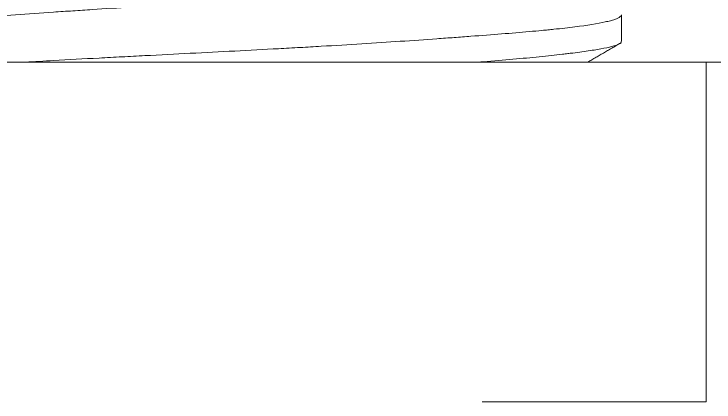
# Model space of a CAD drawing. Extents: x 8168 to 8762, y -18192 to -17772.
# Drawn here: x 8516.954 to 8521.076, y -18084.441 to -18082.157 of the extents above; entities that cross this region are included whole.
import ezdxf

# ---------------------------------------------------------------- set-up
doc = ezdxf.new("R2010")
doc.units = 0
doc.header["$MEASUREMENT"] = 0
doc.linetypes.add('CENTER', pattern=[47.5, 22, -8.5, 8.5, -8.5])
doc.linetypes.add('HIDDEN2', pattern=[4.762499999999999, 3.175, -1.5875])
doc.layers.add('1', color=4, linetype='HIDDEN2')

msp = doc.modelspace()

# ---------------------------------------------------------------- linework, layer by layer
at = {"layer": '1', "color": 1, "linetype": 'CENTER', "lineweight": 13}
msp.add_line((8517.493299105543, -18057.09908554821, 1.042051619917939e-09), (8517.493299105543, -18129.94067204912, 1.042051619917939e-09), dxfattribs=at)
at = {"layer": '1', "color": 7, "linetype": 'Continuous', "lineweight": 18}
for p, q in [((8520.53029261833, -18082.31801733246, 1.042051619917939e-09), (8520.53029261833, -18082.16334602184, 1.042051619917939e-09)), ((8501.030292708285, -18082.44067204912, 1.042051619917939e-09), (8556.030292601143, -18082.44067204912, 1.042051619917939e-09)), ((8521.030287653848, -18084.44067204911, 1.042051619917939e-09), (8521.030287653848, -18082.44067204912, 1.042051619917939e-09))]:
    msp.add_line(p, q, dxfattribs=at)
for points, knots in [([(8515.048550054107, -18082.35494118203, 1.042051619917939e-09), (8515.052244714501, -18082.35306708421, 1.042051619917939e-09), (8515.056490686726, -18082.35120237672, 1.042051619917939e-09), (8515.085186865543, -18082.34005955613, 1.042051619917939e-09), (8515.122472265055, -18082.33090875932, 1.042051619917939e-09), (8515.198063765427, -18082.31674814381, 1.042051619917939e-09), (8515.226558103492, -18082.31196004779, 1.042051619917939e-09), (8515.274382149064, -18082.30463511722, 1.042051619917939e-09), (8515.291206818323, -18082.30216542007, 1.042051619917939e-09), (8515.326230948793, -18082.29722478675, 1.042051619917939e-09), (8515.34446117331, -18082.29474876235, 1.042051619917939e-09), (8515.439142913301, -18082.28234098481, 1.042051619917939e-09), (8515.526098219818, -18082.27230333474, 1.042051619917939e-09), (8515.648747761334, -18082.25986668588, 1.042051619917939e-09), (8515.673980935919, -18082.25738630257, 1.042051619917939e-09), (8515.725874899585, -18082.25245139438, 1.042051619917939e-09), (8515.752572463874, -18082.24999426403, 1.042051619917939e-09), (8515.834612555213, -18082.24269996498, 1.042051619917939e-09), (8515.89135567302, -18082.23797653734, 1.042051619917939e-09), (8516.067527647538, -18082.223967155, 1.042051619917939e-09), (8516.19285145564, -18082.21482746549, 1.042051619917939e-09), (8516.359414004239, -18082.20303579569, 1.042051619917939e-09), (8516.393225743168, -18082.20066027235, 1.042051619917939e-09), (8516.444705335898, -18082.19706307104, 1.042051619917939e-09), (8516.462014871628, -18082.19585679514, 1.042051619917939e-09), (8516.496747724992, -18082.19344172601, 1.042051619917939e-09), (8516.514174117403, -18082.19223270775, 1.042051619917939e-09), (8516.601602679822, -18082.18617808341, 1.042051619917939e-09), (8516.67249264356, -18082.18130228833, 1.042051619917939e-09), (8516.887929603809, -18082.16653674803, 1.042051619917939e-09), (8517.035219525405, -18082.15649021258, 1.042051619917939e-09), (8517.205152445302, -18082.14509385071, 1.042051619917939e-09), (8517.224093167972, -18082.14382667556, 1.042051619917939e-09), (8517.262094472304, -18082.14129165161, 1.042051619917939e-09), (8517.28117195964, -18082.14002269119, 1.042051619917939e-09), (8517.33830189728, -18082.13623557956, 1.042051619917939e-09), (8517.376332286325, -18082.13373174995, 1.042051619917939e-09), (8517.490258921029, -18082.12629947994, 1.042051619917939e-09), (8517.565992045964, -18082.12146710274, 1.042051619917939e-09), (8517.792546221044, -18082.10728998298, 1.042051619917939e-09), (8517.942722313064, -18082.09818135428, 1.042051619917939e-09), (8518.110622487011, -18082.08766441411, 1.042051619917939e-09), (8518.129260676043, -18082.08649249525, 1.042051619917939e-09), (8518.166314423417, -18082.08415197899, 1.042051619917939e-09), (8518.221633993879, -18082.08064166852, 1.042051619917939e-09), (8518.276178076387, -18082.07712516006, 1.042051619917939e-09), (8518.384246517528, -18082.07006742085, 1.042051619917939e-09), (8518.525622482086, -18082.06058882663, 1.042051619917939e-09), (8518.661620280323, -18082.050858228, 1.042051619917939e-09), (8518.761573271977, -18082.04345040283, 1.042051619917939e-09), (8518.794549536218, -18082.04096309193, 1.042051619917939e-09), (8518.859808130223, -18082.03595328943, 1.042051619917939e-09), (8518.892166203708, -18082.03342465089, 1.042051619917939e-09), (8519.050760793412, -18082.02081600906, 1.042051619917939e-09), (8519.168154906047, -18082.01077103071, 1.042051619917939e-09), (8519.330489640195, -18081.99621959489, 1.042051619917939e-09), (8519.382294561756, -18081.99147407715, 1.042051619917939e-09), (8519.456461100048, -18081.98440009282, 1.042051619917939e-09), (8519.480593359212, -18081.98204891491, 1.042051619917939e-09), (8519.52764617162, -18081.97734147347, 1.042051619917939e-09), (8519.550385196522, -18081.97500330687, 1.042051619917939e-09), (8519.660220156715, -18081.96334469999, 1.042051619917939e-09), (8519.7358287166, -18081.95409792529, 1.042051619917939e-09), (8519.83116052131, -18081.93976667967, 1.042051619917939e-09), (8519.859906208441, -18081.93491727658, 1.042051619917939e-09), (8519.898346411293, -18081.92750115692, 1.042051619917939e-09), (8519.910387420945, -18081.92500272503, 1.042051619917939e-09), (8519.93265806934, -18081.92000851264, 1.042051619917939e-09), (8519.942921295089, -18081.91750673144, 1.042051619917939e-09), (8519.989948303599, -18081.9049784277, 1.042051619917939e-09), (8520.013950519853, -18081.89487098033, 1.042051619917939e-09), (8520.026984528417, -18081.8824272227, 1.042051619917939e-09), (8520.029612159135, -18081.87871050871, 1.042051619917939e-09), (8520.030286892037, -18081.87503315756, 1.042051619917939e-09), (8520.03029255529, -18081.87380294245, 1.042051619917939e-09), (8520.03029258615, -18081.87379318343, 1.042051619917939e-09), (8520.030292602944, -18081.87378342466, 1.042051619917939e-09)], [0, 0, 0, 0, 0.01206555177346375, 0.01206555177346375, 0.07239374396619709, 0.07239374396619709, 0.1025578400625638, 0.1025578400625638, 0.1176398881107471, 0.1176398881107471, 0.1327219361589304, 0.1327219361589304, 0.1930501283516638, 0.1930501283516638, 0.2081321763998471, 0.2081321763998471, 0.2232142244480304, 0.2232142244480304, 0.2533783205444108, 0.2533783205444108, 0.3137065127371305, 0.3137065127371305, 0.3287885607853275, 0.3287885607853275, 0.3363295848094192, 0.3363295848094192, 0.3438706088335108, 0.3438706088335108, 0.3740347049298775, 0.3740347049298775, 0.4343628971226109, 0.4343628971226109, 0.4419039211467025, 0.4419039211467025, 0.4494449451707943, 0.4494449451707943, 0.4645269932189775, 0.4645269932189775, 0.4946910893153579, 0.4946910893153579, 0.5550192815080776, 0.5550192815080776, 0.5625603055321692, 0.5625603055321692, 0.5701013295562609, 0.5851833776044579, 0.5851833776044579, 0.6153474737008247, 0.6455115697971913, 0.6455115697971913, 0.6605936178453747, 0.6605936178453747, 0.675675665893558, 0.675675665893558, 0.7360038580862912, 0.7360038580862912, 0.7661679541826579, 0.7661679541826579, 0.7812500022308414, 0.7812500022308414, 0.7963320502790247, 0.7963320502790247, 0.856660242471758, 0.856660242471758, 0.8868243385681246, 0.8868243385681246, 0.9019063866163081, 0.9019063866163081, 0.9169884346644913, 0.9169884346644913, 0.9773166268572246, 0.9773166268572246, 0.992398674905408, 0.9999396989294996, 0.9999396989294996, 1, 1, 1, 1]), ([(8517.019728108504, -18082.44067204912, 1.042051619917939e-09), (8517.075221494617, -18082.43752673603, 1.042051619917939e-09), (8517.130936589761, -18082.43438430406, 1.042051619917939e-09), (8517.275460706158, -18082.4262902605, 1.042051619917939e-09), (8517.364604707962, -18082.42135850551, 1.042051619917939e-09), (8517.499173280374, -18082.41409143989, 1.042051619917939e-09), (8517.544171923279, -18082.41169342534, 1.042051619917939e-09), (8517.611887620726, -18082.40813363166, 1.042051619917939e-09), (8517.634508506011, -18082.4069518779, 1.042051619917939e-09), (8517.679595426313, -18082.40460820618, 1.042051619917939e-09), (8517.702088629772, -18082.4034448502, 1.042051619917939e-09), (8517.904078851223, -18082.39303708316, 1.042051619917939e-09), (8518.080459334746, -18082.3842045854, 1.042051619917939e-09), (8518.340344724433, -18082.37066688785, 1.042051619917939e-09), (8518.42618793465, -18082.36611087903, 1.042051619917939e-09), (8518.532483440034, -18082.36029942554, 1.042051619917939e-09), (8518.553692023052, -18082.35913139638, 1.042051619917939e-09), (8518.59600709621, -18082.35678264368, 1.042051619917939e-09), (8518.617133936026, -18082.35560075377, 1.042051619917939e-09), (8518.68005836738, -18082.35205151674, 1.042051619917939e-09), (8518.72148105191, -18082.34967608852, 1.042051619917939e-09), (8518.926007277536, -18082.3377406879, 1.042051619917939e-09), (8519.081409433338, -18082.32797943995, 1.042051619917939e-09), (8519.302346949713, -18082.31311879068, 1.042051619917939e-09), (8519.373953486127, -18082.30813397505, 1.042051619917939e-09), (8519.460837360066, -18082.30191420098, 1.042051619917939e-09), (8519.478103051946, -18082.30066942619, 1.042051619917939e-09), (8519.512219361508, -18082.2981937843, 1.042051619917939e-09), (8519.562800917223, -18082.2944991419, 1.042051619917939e-09), (8519.611622860792, -18082.29086824978, 1.042051619917939e-09), (8519.770513349724, -18082.2789434752, 1.042051619917939e-09), (8519.885398067756, -18082.26998241246, 1.042051619917939e-09), (8520.013708189963, -18082.25865445668, 1.042051619917939e-09), (8520.051045661923, -18082.25524819371, 1.042051619917939e-09), (8520.086623606494, -18082.25181112748, 1.042051619917939e-09), (8520.109947154782, -18082.24951099909, 1.042051619917939e-09), (8520.121425677115, -18082.24835506323, 1.042051619917939e-09), (8520.177607524782, -18082.24257091064, 1.042051619917939e-09), (8520.218690316733, -18082.23792833836, 1.042051619917939e-09), (8520.330709243943, -18082.22383556303, 1.042051619917939e-09), (8520.390502658003, -18082.21419998337, 1.042051619917939e-09), (8520.44646820764, -18082.20178461082, 1.042051619917939e-09), (8520.456715526325, -18082.19928462483, 1.042051619917939e-09), (8520.475285383469, -18082.19425571384, 1.042051619917939e-09), (8520.483606629074, -18082.19172516993, 1.042051619917939e-09), (8520.505425941417, -18082.18417917018, 1.042051619917939e-09), (8520.515888443359, -18082.1791829, 1.042051619917939e-09), (8520.527661495602, -18082.17025505059, 1.042051619917939e-09), (8520.530301145798, -18082.16629977874, 1.042051619917939e-09), (8520.530293145393, -18082.16242713028, 1.042051619917939e-09)], [0.4266675883528532, 0.4266675883528532, 0.4266675883528532, 0.4266675883528532, 0.4452817508785998, 0.4452817508785998, 0.4747628435020885, 0.4747628435020885, 0.489503389813833, 0.489503389813833, 0.4968736629697051, 0.4968736629697051, 0.5042439361255773, 0.5042439361255773, 0.5632061213725549, 0.5632061213725549, 0.5926872139960436, 0.5926872139960436, 0.6000574871519158, 0.6000574871519158, 0.607427760307788, 0.607427760307788, 0.6221683066195323, 0.6221683066195323, 0.6811304918665232, 0.6811304918665232, 0.7106115844899986, 0.7106115844899986, 0.7179818576458707, 0.7179818576458707, 0.7253521308017429, 0.7400926771134874, 0.7400926771134874, 0.7990548623604782, 0.7990548623604782, 0.8137954086722226, 0.8211656818280948, 0.8211656818280948, 0.828535954983967, 0.828535954983967, 0.8580170476074691, 0.8580170476074691, 0.9169792328544466, 0.9169792328544466, 0.931719779166191, 0.931719779166191, 0.9464603254779353, 0.9464603254779353, 0.9759414181014375, 0.9759414181014375, 1, 1, 1, 1]), ([(8520.530248542533, -18082.31977488097, 1.042051619917939e-09), (8520.530071694056, -18082.3214776331, 1.042051619917939e-09), (8520.529379158228, -18082.32316592417, 1.042051619917939e-09), (8520.524810406167, -18082.32948896341, 1.042051619917939e-09), (8520.517463396787, -18082.3340481253, 1.042051619917939e-09), (8520.503144526527, -18082.33974360784, 1.042051619917939e-09), (8520.500018954128, -18082.34088392852, 1.042051619917939e-09), (8520.49327631818, -18082.3431573333, 1.042051619917939e-09), (8520.482424886577, -18082.34655749898, 1.042051619917939e-09), (8520.469384740263, -18082.34993921568, 1.042051619917939e-09), (8520.440431728242, -18082.35670421975, 1.042051619917939e-09), (8520.394178380437, -18082.36573107905, 1.042051619917939e-09), (8520.33282850266, -18082.37498429221, 1.042051619917939e-09), (8520.281095056196, -18082.38205885376, 1.042051619917939e-09), (8520.25379596669, -18082.38562934221, 1.042051619917939e-09), (8520.224317186605, -18082.38925484762, 1.042051619917939e-09), (8520.204175361632, -18082.39168436498, 1.042051619917939e-09), (8520.19384653714, -18082.39290692813, 1.042051619917939e-09), (8520.141147140945, -18082.39903062519, 1.042051619917939e-09), (8520.050256462819, -18082.4088842968, 1.042051619917939e-09), (8519.894819160974, -18082.42375021058, 1.042051619917939e-09), (8519.77855132133, -18082.43358195262, 1.042051619917939e-09), (8519.707685907619, -18082.43917564359, 1.042051619917939e-09), (8519.698092341865, -18082.43992486704, 1.042051619917939e-09), (8519.688420861174, -18082.44067204912, 1.042051619917939e-09)], [0, 0, 0, 0, 0.00997268971879144, 0.00997268971879144, 0.03767659058742226, 0.03767659058742226, 0.04460256580457209, 0.04460256580457209, 0.05152854102172823, 0.06538049145604048, 0.06538049145604048, 0.09308439232467132, 0.1207882931932958, 0.1207882931932958, 0.1346402436276081, 0.1415662188447642, 0.1415662188447642, 0.1484921940619204, 0.1484921940619204, 0.1761960949305512, 0.2038999957991757, 0.2316038966678065, 0.2316038966678065, 0.2359011325079836, 0.2359011325079836, 0.2359011325079836, 0.2359011325079836]), ([(8519.709746653853, -18084.44067204912, 1.042051619917939e-09), (8519.747515991397, -18084.44067204912, 1.042051619917939e-09), (8519.78580965745, -18084.44067204912, 1.042051619917939e-09), (8519.844024016751, -18084.44067204912, 1.042051619917939e-09), (8519.863558127528, -18084.44067204912, 1.042051619917939e-09), (8519.902887045502, -18084.44067204912, 1.042051619917939e-09), (8519.922727703426, -18084.44067204912, 1.042051619917939e-09), (8520.02160007926, -18084.44067204912, 1.042051619917939e-09), (8520.100203260501, -18084.44067204912, 1.042051619917939e-09), (8520.197848493179, -18084.44067204912, 1.042051619917939e-09), (8520.217346701515, -18084.44067204912, 1.042051619917939e-09), (8520.256280033962, -18084.44067204912, 1.042051619917939e-09), (8520.275664176743, -18084.44067204912, 1.042051619917939e-09), (8520.332963195186, -18084.44067204912, 1.042051619917939e-09), (8520.407565661602, -18084.44067204912, 1.042051619917939e-09), (8520.47865535525, -18084.44067204912, 1.042051619917939e-09), (8520.53062924998, -18084.44067204912, 1.042051619917939e-09), (8520.547754421004, -18084.44067204912, 1.042051619917939e-09), (8520.581436842105, -18084.44067204912, 1.042051619917939e-09), (8520.59787711837, -18084.44067204912, 1.042051619917939e-09), (8520.678121516725, -18084.44067204912, 1.042051619917939e-09), (8520.736135914769, -18084.44067204912, 1.042051619917939e-09), (8520.800850255804, -18084.44067204912, 1.042051619917939e-09), (8520.813436308634, -18084.44067204912, 1.042051619917939e-09), (8520.837527896136, -18084.44067204912, 1.042051619917939e-09), (8520.849050756384, -18084.44067204912, 1.042051619917939e-09), (8520.882082788938, -18084.44067204912, 1.042051619917939e-09), (8520.922038498873, -18084.44067204912, 1.042051619917939e-09), (8520.95389948053, -18084.44067204912, 1.042051619917939e-09), (8520.974660246158, -18084.44067204912, 1.042051619917939e-09), (8520.981047593277, -18084.44067204912, 1.042051619917939e-09), (8520.992603857969, -18084.44067204912, 1.042051619917939e-09), (8520.997797206095, -18084.44067204912, 1.042051619917939e-09), (8521.020821650052, -18084.44067204912, 1.042051619917939e-09), (8521.030233111804, -18084.44067204911, 1.042051619917939e-09), (8521.030287653848, -18084.44067204911, 1.042051619917939e-09)], [0, 0, 0, 0, 0.06252922292500317, 0.06252922292500317, 0.09379383438750254, 0.09379383438750254, 0.1250584458500018, 0.1250584458500018, 0.2501168917000047, 0.2501168917000047, 0.2813815031625077, 0.2813815031625077, 0.3126461146250109, 0.3126461146250109, 0.3751753375500229, 0.437704560475035, 0.437704560475035, 0.4689691719375408, 0.4689691719375408, 0.500233783400047, 0.500233783400047, 0.6252922292500839, 0.6252922292500839, 0.6565568407125931, 0.6565568407125931, 0.6878214521751024, 0.6878214521751024, 0.7503506751001383, 0.8128798980251742, 0.8128798980251742, 0.8441445094877027, 0.8441445094877027, 0.8754091209502312, 0.8754091209502312, 1, 1, 1, 1])]:
    msp.add_open_spline(points, degree=3, knots=knots, dxfattribs=at)
msp.add_open_spline([(8520.332230305314, -18082.44067204912, 1.042051619917939e-09), (8520.430445713726, -18082.38369474068, 1.042051619917939e-09), (8520.528659299669, -18082.32675038449, 1.042051619917939e-09)], degree=2, dxfattribs=at)

doc.saveas('drawing.dxf')
